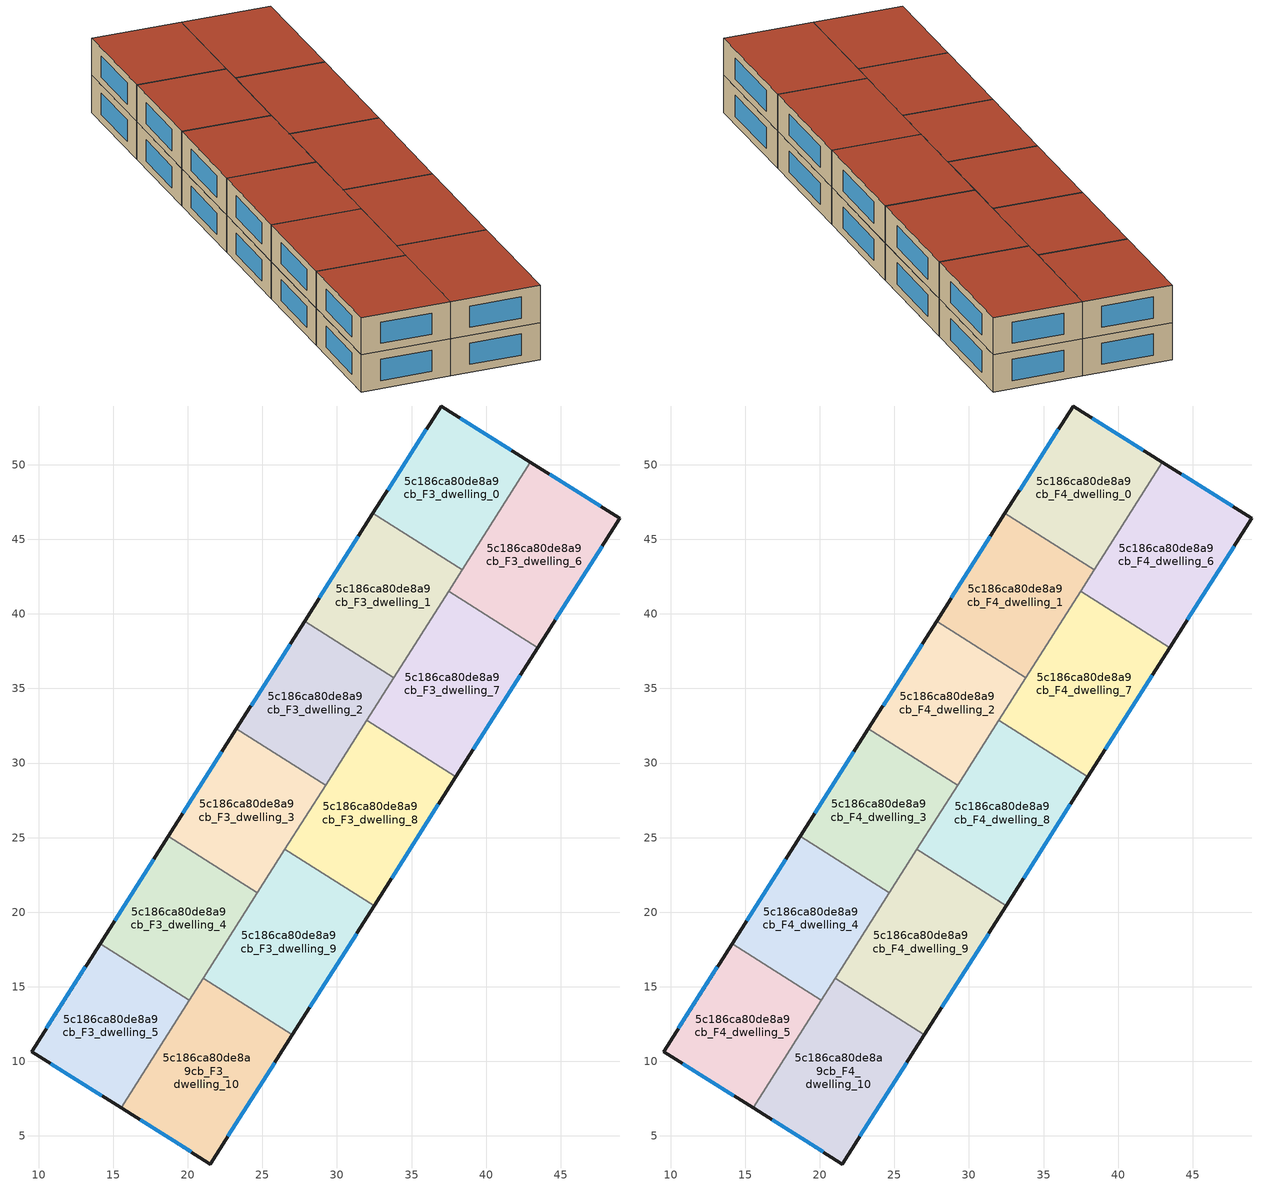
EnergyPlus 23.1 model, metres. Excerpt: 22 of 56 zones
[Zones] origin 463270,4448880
5c186ca80de8a9cb_F3_dwelling_0
 floor to 5c186ca80de8a9cb_F2_dwelling_0 (EU_floor_Construction): 42.97,50.17 38.39,42.95 32.41,46.74 36.98,53.94 z9
 wall outside (EU_wall_Construction): 42.97,50.17 36.98,53.94 32.41,46.74 z9:12
 wall to 5c186ca80de8a9cb_F3_dwelling_1 (EU_wall_Construction): 32.41,46.74 38.39,42.95 z9:12
 wall to 5c186ca80de8a9cb_F3_dwelling_6 (EU_wall_Construction): 38.39,42.95 42.97,50.17 z9:12
 window (EU_Window_Construction): 36,52.4 33.39,48.28 / 41.68,50.98 38.26,53.13 z9.64:11.36
5c186ca80de8a9cb_F3_dwelling_1
 floor to 5c186ca80de8a9cb_F2_dwelling_1 (EU_floor_Construction): 38.39,42.95 33.82,35.73 27.84,39.52 32.41,46.74 z9
 wall outside (EU_wall_Construction): 32.41,46.74 27.84,39.52 z9:12
 wall to 5c186ca80de8a9cb_F3_dwelling_2 (EU_wall_Construction): 27.84,39.52 33.82,35.73 z9:12
 wall to 5c186ca80de8a9cb_F3_dwelling_7 (EU_wall_Construction): 33.82,35.73 37.49,41.53 z9:12
 wall to 5c186ca80de8a9cb_F3_dwelling_6 (EU_wall_Construction): 37.49,41.53 38.39,42.94 z9:12
 window (EU_Window_Construction): 31.43,45.19 28.82,41.07 z9.64:11.36
5c186ca80de8a9cb_F3_dwelling_10
 floor to 5c186ca80de8a9cb_F2_dwelling_10 (EU_floor_Construction): 27,11.77 21.51,3.12 15.53,6.89 21.02,15.56 z9
 wall outside (EU_wall_Construction): 15.53,6.89 21.51,3.12 27,11.77 z9:12
 wall to 5c186ca80de8a9cb_F3_dwelling_9 (EU_wall_Construction): 27,11.77 21.02,15.56 z9:12
 wall to 5c186ca80de8a9cb_F3_dwelling_5 (EU_wall_Construction): 20.09,14.09 15.53,6.89 z9:12
 wall to 5c186ca80de8a9cb_F3_dwelling_4 (EU_wall_Construction): 21.02,15.56 20.09,14.09 z9:12
 window (EU_Window_Construction): 22.69,4.97 25.82,9.92 / 16.81,6.08 20.23,3.93 z9.64:11.36
5c186ca80de8a9cb_F3_dwelling_2
 floor to 5c186ca80de8a9cb_F2_dwelling_2 (EU_floor_Construction): 33.82,35.73 29.24,28.52 23.26,32.31 27.84,39.52 z9
 wall outside (EU_wall_Construction): 27.84,39.52 23.26,32.31 z9:12
 wall to 5c186ca80de8a9cb_F3_dwelling_3 (EU_wall_Construction): 23.26,32.31 29.24,28.52 z9:12
 wall to 5c186ca80de8a9cb_F3_dwelling_8 (EU_wall_Construction): 29.24,28.52 32,32.87 z9:12
 wall to 5c186ca80de8a9cb_F3_dwelling_7 (EU_wall_Construction): 32,32.87 33.81,35.73 z9:12
 window (EU_Window_Construction): 26.86,37.98 24.24,33.85 z9.64:11.36
5c186ca80de8a9cb_F3_dwelling_3
 floor to 5c186ca80de8a9cb_F2_dwelling_3 (EU_floor_Construction): 29.24,28.52 24.67,21.31 18.69,25.1 23.26,32.31 z9
 wall outside (EU_wall_Construction): 23.26,32.31 18.69,25.1 z9:12
 wall to 5c186ca80de8a9cb_F3_dwelling_4 (EU_wall_Construction): 18.69,25.1 24.67,21.31 z9:12
 wall to 5c186ca80de8a9cb_F3_dwelling_9 (EU_wall_Construction): 24.67,21.31 26.51,24.22 z9:12
 wall to 5c186ca80de8a9cb_F3_dwelling_8 (EU_wall_Construction): 26.51,24.22 29.24,28.52 z9:12
 window (EU_Window_Construction): 22.28,30.76 19.67,26.64 z9.64:11.36
5c186ca80de8a9cb_F3_dwelling_4
 floor to 5c186ca80de8a9cb_F2_dwelling_4 (EU_floor_Construction): 24.67,21.31 20.09,14.09 14.12,17.88 18.69,25.1 z9
 wall outside (EU_wall_Construction): 18.69,25.1 14.12,17.88 z9:12
 wall to 5c186ca80de8a9cb_F3_dwelling_5 (EU_wall_Construction): 14.12,17.88 20.09,14.09 z9:12
 wall to 5c186ca80de8a9cb_F3_dwelling_9 (EU_wall_Construction): 21.02,15.56 24.67,21.31 z9:12
 window (EU_Window_Construction): 17.71,23.55 15.1,19.43 z9.64:11.36
5c186ca80de8a9cb_F3_dwelling_5
 floor to 5c186ca80de8a9cb_F2_dwelling_5 (EU_floor_Construction): 20.09,14.09 15.53,6.89 9.54,10.66 14.12,17.88 z9
 wall outside (EU_wall_Construction): 14.12,17.88 9.54,10.66 15.53,6.89 z9:12
 window (EU_Window_Construction): 10.82,9.85 14.24,7.7 / 13.14,16.34 10.52,12.21 z9.64:11.36
5c186ca80de8a9cb_F3_dwelling_6
 floor to 5c186ca80de8a9cb_F2_dwelling_6 (EU_floor_Construction): 48.96,46.4 43.47,37.74 37.49,41.53 42.97,50.17 z9
 wall outside (EU_wall_Construction): 43.47,37.74 48.96,46.4 42.97,50.17 z9:12
 wall to 5c186ca80de8a9cb_F3_dwelling_7 (EU_wall_Construction): 37.49,41.53 43.47,37.74 z9:12
 window (EU_Window_Construction): 47.68,47.21 44.25,49.36 / 44.64,39.59 47.78,44.54 z9.64:11.36
5c186ca80de8a9cb_F3_dwelling_7
 floor to 5c186ca80de8a9cb_F2_dwelling_7 (EU_floor_Construction): 43.47,37.74 37.98,29.08 32,32.87 37.49,41.53 z9
 wall outside (EU_wall_Construction): 37.98,29.08 43.47,37.74 z9:12
 wall to 5c186ca80de8a9cb_F3_dwelling_8 (EU_wall_Construction): 32,32.87 37.98,29.08 z9:12
 window (EU_Window_Construction): 39.15,30.94 42.29,35.88 z9.64:11.36
5c186ca80de8a9cb_F3_dwelling_8
 floor to 5c186ca80de8a9cb_F2_dwelling_8 (EU_floor_Construction): 37.98,29.08 32.49,20.43 26.51,24.22 32,32.87 z9
 wall outside (EU_wall_Construction): 32.49,20.43 37.98,29.08 z9:12
 wall to 5c186ca80de8a9cb_F3_dwelling_9 (EU_wall_Construction): 26.51,24.22 32.49,20.43 z9:12
 window (EU_Window_Construction): 33.66,22.28 36.8,27.23 z9.64:11.36
5c186ca80de8a9cb_F3_dwelling_9
 floor to 5c186ca80de8a9cb_F2_dwelling_9 (EU_floor_Construction): 32.49,20.43 27,11.77 21.02,15.56 26.51,24.22 z9
 wall outside (EU_wall_Construction): 27,11.77 32.49,20.43 z9:12
 window (EU_Window_Construction): 28.17,13.62 31.31,18.57 z9.64:11.36
5c186ca80de8a9cb_F4_dwelling_0
 floor to 5c186ca80de8a9cb_F3_dwelling_0 (EU_floor_Construction): 42.97,50.17 38.39,42.95 32.41,46.74 36.98,53.94 z12
 wall outside (EU_wall_Construction): 42.97,50.17 36.98,53.94 32.41,46.74 z12:15
 wall to 5c186ca80de8a9cb_F4_dwelling_1 (EU_wall_Construction): 32.41,46.74 38.39,42.95 z12:15
 wall to 5c186ca80de8a9cb_F4_dwelling_6 (EU_wall_Construction): 38.39,42.95 42.97,50.17 z12:15
 window (EU_Window_Construction): 36,52.4 33.39,48.28 / 41.68,50.98 38.26,53.13 z12.64:14.36
 roof outside (EU_roof_Construction): 38.39,42.95 42.97,50.17 36.98,53.94 32.41,46.74 z15
5c186ca80de8a9cb_F4_dwelling_1
 floor to 5c186ca80de8a9cb_F3_dwelling_1 (EU_floor_Construction): 38.39,42.95 33.82,35.73 27.84,39.52 32.41,46.74 z12
 wall outside (EU_wall_Construction): 32.41,46.74 27.84,39.52 z12:15
 wall to 5c186ca80de8a9cb_F4_dwelling_2 (EU_wall_Construction): 27.84,39.52 33.82,35.73 z12:15
 wall to 5c186ca80de8a9cb_F4_dwelling_7 (EU_wall_Construction): 33.82,35.73 37.49,41.53 z12:15
 wall to 5c186ca80de8a9cb_F4_dwelling_6 (EU_wall_Construction): 37.49,41.53 38.39,42.94 z12:15
 window (EU_Window_Construction): 31.43,45.19 28.82,41.07 z12.64:14.36
 roof outside (EU_roof_Construction): 33.82,35.73 38.39,42.95 32.41,46.74 27.84,39.52 z15
5c186ca80de8a9cb_F4_dwelling_10
 floor to 5c186ca80de8a9cb_F3_dwelling_10 (EU_floor_Construction): 27,11.77 21.51,3.12 15.53,6.89 21.02,15.56 z12
 wall outside (EU_wall_Construction): 15.53,6.89 21.51,3.12 27,11.77 z12:15
 wall to 5c186ca80de8a9cb_F4_dwelling_9 (EU_wall_Construction): 27,11.77 21.02,15.56 z12:15
 wall to 5c186ca80de8a9cb_F4_dwelling_5 (EU_wall_Construction): 20.09,14.09 15.53,6.89 z12:15
 wall to 5c186ca80de8a9cb_F4_dwelling_4 (EU_wall_Construction): 21.02,15.56 20.09,14.09 z12:15
 window (EU_Window_Construction): 22.69,4.97 25.82,9.92 / 16.81,6.08 20.23,3.93 z12.64:14.36
 roof outside (EU_roof_Construction): 21.51,3.12 27,11.77 21.02,15.56 15.53,6.89 z15
5c186ca80de8a9cb_F4_dwelling_2
 floor to 5c186ca80de8a9cb_F3_dwelling_2 (EU_floor_Construction): 33.82,35.73 29.24,28.52 23.26,32.31 27.84,39.52 z12
 wall outside (EU_wall_Construction): 27.84,39.52 23.26,32.31 z12:15
 wall to 5c186ca80de8a9cb_F4_dwelling_3 (EU_wall_Construction): 23.26,32.31 29.24,28.52 z12:15
 wall to 5c186ca80de8a9cb_F4_dwelling_8 (EU_wall_Construction): 29.24,28.52 32,32.87 z12:15
 wall to 5c186ca80de8a9cb_F4_dwelling_7 (EU_wall_Construction): 32,32.87 33.81,35.73 z12:15
 window (EU_Window_Construction): 26.86,37.98 24.24,33.85 z12.64:14.36
 roof outside (EU_roof_Construction): 29.24,28.52 33.82,35.73 27.84,39.52 23.26,32.31 z15
5c186ca80de8a9cb_F4_dwelling_3
 floor to 5c186ca80de8a9cb_F3_dwelling_3 (EU_floor_Construction): 29.24,28.52 24.67,21.31 18.69,25.1 23.26,32.31 z12
 wall outside (EU_wall_Construction): 23.26,32.31 18.69,25.1 z12:15
 wall to 5c186ca80de8a9cb_F4_dwelling_4 (EU_wall_Construction): 18.69,25.1 24.67,21.31 z12:15
 wall to 5c186ca80de8a9cb_F4_dwelling_9 (EU_wall_Construction): 24.67,21.31 26.51,24.22 z12:15
 wall to 5c186ca80de8a9cb_F4_dwelling_8 (EU_wall_Construction): 26.51,24.22 29.24,28.52 z12:15
 window (EU_Window_Construction): 22.28,30.76 19.67,26.64 z12.64:14.36
 roof outside (EU_roof_Construction): 24.67,21.31 29.24,28.52 23.26,32.31 18.69,25.1 z15
5c186ca80de8a9cb_F4_dwelling_4
 floor to 5c186ca80de8a9cb_F3_dwelling_4 (EU_floor_Construction): 24.67,21.31 20.09,14.09 14.12,17.88 18.69,25.1 z12
 wall outside (EU_wall_Construction): 18.69,25.1 14.12,17.88 z12:15
 wall to 5c186ca80de8a9cb_F4_dwelling_5 (EU_wall_Construction): 14.12,17.88 20.09,14.09 z12:15
 wall to 5c186ca80de8a9cb_F4_dwelling_9 (EU_wall_Construction): 21.02,15.56 24.67,21.31 z12:15
 window (EU_Window_Construction): 17.71,23.55 15.1,19.43 z12.64:14.36
 roof outside (EU_roof_Construction): 20.09,14.09 24.67,21.31 18.69,25.1 14.12,17.88 z15
5c186ca80de8a9cb_F4_dwelling_5
 floor to 5c186ca80de8a9cb_F3_dwelling_5 (EU_floor_Construction): 20.09,14.09 15.53,6.89 9.54,10.66 14.12,17.88 z12
 wall outside (EU_wall_Construction): 14.12,17.88 9.54,10.66 15.53,6.89 z12:15
 window (EU_Window_Construction): 10.82,9.85 14.24,7.7 / 13.14,16.34 10.52,12.21 z12.64:14.36
 roof outside (EU_roof_Construction): 15.53,6.89 20.09,14.09 14.12,17.88 9.54,10.66 z15
5c186ca80de8a9cb_F4_dwelling_6
 floor to 5c186ca80de8a9cb_F3_dwelling_6 (EU_floor_Construction): 48.96,46.4 43.47,37.74 37.49,41.53 42.97,50.17 z12
 wall outside (EU_wall_Construction): 43.47,37.74 48.96,46.4 42.97,50.17 z12:15
 wall to 5c186ca80de8a9cb_F4_dwelling_7 (EU_wall_Construction): 37.49,41.53 43.47,37.74 z12:15
 window (EU_Window_Construction): 47.68,47.21 44.25,49.36 / 44.64,39.59 47.78,44.54 z12.64:14.36
 roof outside (EU_roof_Construction): 43.47,37.74 48.96,46.4 42.97,50.17 37.49,41.53 z15
5c186ca80de8a9cb_F4_dwelling_7
 floor to 5c186ca80de8a9cb_F3_dwelling_7 (EU_floor_Construction): 43.47,37.74 37.98,29.08 32,32.87 37.49,41.53 z12
 wall outside (EU_wall_Construction): 37.98,29.08 43.47,37.74 z12:15
 wall to 5c186ca80de8a9cb_F4_dwelling_8 (EU_wall_Construction): 32,32.87 37.98,29.08 z12:15
 window (EU_Window_Construction): 39.15,30.94 42.29,35.88 z12.64:14.36
 roof outside (EU_roof_Construction): 37.98,29.08 43.47,37.74 37.49,41.53 32,32.87 z15
5c186ca80de8a9cb_F4_dwelling_8
 floor to 5c186ca80de8a9cb_F3_dwelling_8 (EU_floor_Construction): 37.98,29.08 32.49,20.43 26.51,24.22 32,32.87 z12
 wall outside (EU_wall_Construction): 32.49,20.43 37.98,29.08 z12:15
 wall to 5c186ca80de8a9cb_F4_dwelling_9 (EU_wall_Construction): 26.51,24.22 32.49,20.43 z12:15
 window (EU_Window_Construction): 33.66,22.28 36.8,27.23 z12.64:14.36
 roof outside (EU_roof_Construction): 32.49,20.43 37.98,29.08 32,32.87 26.51,24.22 z15
5c186ca80de8a9cb_F4_dwelling_9
 floor to 5c186ca80de8a9cb_F3_dwelling_9 (EU_floor_Construction): 32.49,20.43 27,11.77 21.02,15.56 26.51,24.22 z12
 wall outside (EU_wall_Construction): 27,11.77 32.49,20.43 z12:15
 window (EU_Window_Construction): 28.17,13.62 31.31,18.57 z12.64:14.36
 roof outside (EU_roof_Construction): 27,11.77 32.49,20.43 26.51,24.22 21.02,15.56 z15
[Building]
EU S2 Campaign: North Axis=0; Terrain=City; Solar Distribution=FullExterior
[Site:Location]
Yerevan-Zvartnots.Intl.AP: Latitude=40.15; Longitude=44.383; Time Zone=4; Elevation=854
[SizingPeriod:WeatherFileDays]
AnnualSizingPeriod: Begin Month=1; Begin Day of Month=1; End Month=12; End Day of Month=31; Day of Week for Start Day=Monday; Use Weather File Daylight Saving Period=No; Use Weather File Rain and Snow Indicators=No
[MATERIAL]
EU_InternalMass_Material: Roughness=MediumRough; Thickness=0.1; Conductivity=1; Density=1800; Specific Heat=900; Thermal Absorptance=0.9; Solar Absorptance=0.7; Visible Absorptance=0.7
[MATERIAL:NOMASS] Roughness=MediumRough; Thermal Absorptance=0.9; Solar Absorptance=0.7; Visible Absorptance=0.7
Name | Thermal Resistance
EU_wall_NoMass | 1.05043
EU_roof_NoMass | 1.45357
EU_floor_NoMass | 0.478065
[WINDOWMATERIAL:SIMPLEGLAZINGSYSTEM]
EU_Window_SimpleGlazing: UFactor=2.5566; Solar Heat Gain Coefficient=0.75; Visible Transmittance=0.75
[CONSTRUCTION]
EU_wall_Construction: EU_wall_NoMass
EU_roof_Construction: EU_roof_NoMass
EU_floor_Construction: EU_floor_NoMass
EU_Window_Construction: EU_Window_SimpleGlazing
EU_InternalMass_Construction: EU_InternalMass_Material
[ZONE] Type=1; Multiplier=1; Ceiling Height=autocalculate; Floor Area=autocalculate; Part of Total Floor Area=Yes
Name | Volume
5c186ca80de8a9cb_F3_dwelling_0; 5c186ca80de8a9cb_F4_dwelling_0 | 181.343
5c186ca80de8a9cb_F3_dwelling_1; 5c186ca80de8a9cb_F4_dwelling_1; 5c186ca80de8a9cb_F3_dwelling_4; 5c186ca80de8a9cb_F4_dwelling_4 | 181.348
5c186ca80de8a9cb_F3_dwelling_10; 5c186ca80de8a9cb_F4_dwelling_10 | 217.607
5c186ca80de8a9cb_F3_dwelling_2; 5c186ca80de8a9cb_F4_dwelling_2; 5c186ca80de8a9cb_F3_dwelling_3; 5c186ca80de8a9cb_F4_dwelling_3 | 181.365
5c186ca80de8a9cb_F3_dwelling_5; 5c186ca80de8a9cb_F4_dwelling_5 | 181.351
5c186ca80de8a9cb_F3_dwelling_6; 5c186ca80de8a9cb_F4_dwelling_6 | 217.593
5c186ca80de8a9cb_F3_dwelling_7; 5c186ca80de8a9cb_F4_dwelling_7 | 217.592
5c186ca80de8a9cb_F3_dwelling_8; 5c186ca80de8a9cb_F4_dwelling_8 | 217.614
5c186ca80de8a9cb_F3_dwelling_9; 5c186ca80de8a9cb_F4_dwelling_9 | 217.581
[INTERNALMASS] Construction=EU_InternalMass_Construction
Name | Zone or ZoneList | Surface Area
5c186ca80de8a9cb_F3_dwelling_0_EU_InternalMass | 5c186ca80de8a9cb_F3_dwelling_0 | 60.4475
5c186ca80de8a9cb_F3_dwelling_1_EU_InternalMass | 5c186ca80de8a9cb_F3_dwelling_1 | 60.4493
5c186ca80de8a9cb_F3_dwelling_2_EU_InternalMass | 5c186ca80de8a9cb_F3_dwelling_2 | 60.4548
5c186ca80de8a9cb_F3_dwelling_3_EU_InternalMass | 5c186ca80de8a9cb_F3_dwelling_3 | 60.4548
5c186ca80de8a9cb_F3_dwelling_4_EU_InternalMass | 5c186ca80de8a9cb_F3_dwelling_4 | 60.4493
5c186ca80de8a9cb_F3_dwelling_5_EU_InternalMass | 5c186ca80de8a9cb_F3_dwelling_5 | 60.4504
5c186ca80de8a9cb_F3_dwelling_6_EU_InternalMass | 5c186ca80de8a9cb_F3_dwelling_6 | 72.531
5c186ca80de8a9cb_F3_dwelling_7_EU_InternalMass | 5c186ca80de8a9cb_F3_dwelling_7 | 72.5305
5c186ca80de8a9cb_F3_dwelling_8_EU_InternalMass | 5c186ca80de8a9cb_F3_dwelling_8 | 72.538
5c186ca80de8a9cb_F3_dwelling_9_EU_InternalMass | 5c186ca80de8a9cb_F3_dwelling_9 | 72.5272
5c186ca80de8a9cb_F3_dwelling_10_EU_InternalMass | 5c186ca80de8a9cb_F3_dwelling_10 | 72.5353
5c186ca80de8a9cb_F4_dwelling_0_EU_InternalMass | 5c186ca80de8a9cb_F4_dwelling_0 | 60.4475
5c186ca80de8a9cb_F4_dwelling_1_EU_InternalMass | 5c186ca80de8a9cb_F4_dwelling_1 | 60.4493
5c186ca80de8a9cb_F4_dwelling_2_EU_InternalMass | 5c186ca80de8a9cb_F4_dwelling_2 | 60.4548
5c186ca80de8a9cb_F4_dwelling_3_EU_InternalMass | 5c186ca80de8a9cb_F4_dwelling_3 | 60.4548
5c186ca80de8a9cb_F4_dwelling_4_EU_InternalMass | 5c186ca80de8a9cb_F4_dwelling_4 | 60.4493
5c186ca80de8a9cb_F4_dwelling_5_EU_InternalMass | 5c186ca80de8a9cb_F4_dwelling_5 | 60.4504
5c186ca80de8a9cb_F4_dwelling_6_EU_InternalMass | 5c186ca80de8a9cb_F4_dwelling_6 | 72.531
5c186ca80de8a9cb_F4_dwelling_7_EU_InternalMass | 5c186ca80de8a9cb_F4_dwelling_7 | 72.5305
5c186ca80de8a9cb_F4_dwelling_8_EU_InternalMass | 5c186ca80de8a9cb_F4_dwelling_8 | 72.538
5c186ca80de8a9cb_F4_dwelling_9_EU_InternalMass | 5c186ca80de8a9cb_F4_dwelling_9 | 72.5272
5c186ca80de8a9cb_F4_dwelling_10_EU_InternalMass | 5c186ca80de8a9cb_F4_dwelling_10 | 72.5353
[OTHEREQUIPMENT] Fuel Type=Electricity; Design Level Calculation Method=Watts/Area; Power per Zone Floor Area=1; Fraction Latent=0; Fraction Radiant=0; Fraction Lost=0; Carbon Dioxide Generation Rate=0; EndUse Subcategory=EU_Step8_InternalGains
Name | Zone or ZoneList or Space or SpaceList | Schedule
EU_Step8_InternalGain_5c186ca80de8a9cb_F3_dwelling_0_f000 | 5c186ca80de8a9cb_F3_dwelling_0 | EU_Step8_GainSchedule_5c186ca80de8a9cb_F3_dwelling_0_f000
EU_Step8_InternalGain_5c186ca80de8a9cb_F3_dwelling_1_f000 | 5c186ca80de8a9cb_F3_dwelling_1 | EU_Step8_GainSchedule_5c186ca80de8a9cb_F3_dwelling_1_f000
EU_Step8_InternalGain_5c186ca80de8a9cb_F3_dwelling_2_f000 | 5c186ca80de8a9cb_F3_dwelling_2 | EU_Step8_GainSchedule_5c186ca80de8a9cb_F3_dwelling_2_f000
EU_Step8_InternalGain_5c186ca80de8a9cb_F3_dwelling_3_f000 | 5c186ca80de8a9cb_F3_dwelling_3 | EU_Step8_GainSchedule_5c186ca80de8a9cb_F3_dwelling_3_f000
EU_Step8_InternalGain_5c186ca80de8a9cb_F3_dwelling_4_f000 | 5c186ca80de8a9cb_F3_dwelling_4 | EU_Step8_GainSchedule_5c186ca80de8a9cb_F3_dwelling_4_f000
EU_Step8_InternalGain_5c186ca80de8a9cb_F3_dwelling_5_f000 | 5c186ca80de8a9cb_F3_dwelling_5 | EU_Step8_GainSchedule_5c186ca80de8a9cb_F3_dwelling_5_f000
EU_Step8_InternalGain_5c186ca80de8a9cb_F3_dwelling_6_f000 | 5c186ca80de8a9cb_F3_dwelling_6 | EU_Step8_GainSchedule_5c186ca80de8a9cb_F3_dwelling_6_f000
EU_Step8_InternalGain_5c186ca80de8a9cb_F3_dwelling_7_f000 | 5c186ca80de8a9cb_F3_dwelling_7 | EU_Step8_GainSchedule_5c186ca80de8a9cb_F3_dwelling_7_f000
EU_Step8_InternalGain_5c186ca80de8a9cb_F3_dwelling_8_f000 | 5c186ca80de8a9cb_F3_dwelling_8 | EU_Step8_GainSchedule_5c186ca80de8a9cb_F3_dwelling_8_f000
EU_Step8_InternalGain_5c186ca80de8a9cb_F3_dwelling_9_f000 | 5c186ca80de8a9cb_F3_dwelling_9 | EU_Step8_GainSchedule_5c186ca80de8a9cb_F3_dwelling_9_f000
EU_Step8_InternalGain_5c186ca80de8a9cb_F3_dwelling_10_f000 | 5c186ca80de8a9cb_F3_dwelling_10 | EU_Step8_GainSchedule_5c186ca80de8a9cb_F3_dwelling_10_f000
EU_Step8_InternalGain_5c186ca80de8a9cb_F4_dwelling_0_f000 | 5c186ca80de8a9cb_F4_dwelling_0 | EU_Step8_GainSchedule_5c186ca80de8a9cb_F4_dwelling_0_f000
EU_Step8_InternalGain_5c186ca80de8a9cb_F4_dwelling_1_f000 | 5c186ca80de8a9cb_F4_dwelling_1 | EU_Step8_GainSchedule_5c186ca80de8a9cb_F4_dwelling_1_f000
EU_Step8_InternalGain_5c186ca80de8a9cb_F4_dwelling_2_f000 | 5c186ca80de8a9cb_F4_dwelling_2 | EU_Step8_GainSchedule_5c186ca80de8a9cb_F4_dwelling_2_f000
EU_Step8_InternalGain_5c186ca80de8a9cb_F4_dwelling_3_f000 | 5c186ca80de8a9cb_F4_dwelling_3 | EU_Step8_GainSchedule_5c186ca80de8a9cb_F4_dwelling_3_f000
EU_Step8_InternalGain_5c186ca80de8a9cb_F4_dwelling_4_f000 | 5c186ca80de8a9cb_F4_dwelling_4 | EU_Step8_GainSchedule_5c186ca80de8a9cb_F4_dwelling_4_f000
EU_Step8_InternalGain_5c186ca80de8a9cb_F4_dwelling_5_f000 | 5c186ca80de8a9cb_F4_dwelling_5 | EU_Step8_GainSchedule_5c186ca80de8a9cb_F4_dwelling_5_f000
EU_Step8_InternalGain_5c186ca80de8a9cb_F4_dwelling_6_f000 | 5c186ca80de8a9cb_F4_dwelling_6 | EU_Step8_GainSchedule_5c186ca80de8a9cb_F4_dwelling_6_f000
EU_Step8_InternalGain_5c186ca80de8a9cb_F4_dwelling_7_f000 | 5c186ca80de8a9cb_F4_dwelling_7 | EU_Step8_GainSchedule_5c186ca80de8a9cb_F4_dwelling_7_f000
EU_Step8_InternalGain_5c186ca80de8a9cb_F4_dwelling_8_f000 | 5c186ca80de8a9cb_F4_dwelling_8 | EU_Step8_GainSchedule_5c186ca80de8a9cb_F4_dwelling_8_f000
EU_Step8_InternalGain_5c186ca80de8a9cb_F4_dwelling_9_f000 | 5c186ca80de8a9cb_F4_dwelling_9 | EU_Step8_GainSchedule_5c186ca80de8a9cb_F4_dwelling_9_f000
EU_Step8_InternalGain_5c186ca80de8a9cb_F4_dwelling_10_f000 | 5c186ca80de8a9cb_F4_dwelling_10 | EU_Step8_GainSchedule_5c186ca80de8a9cb_F4_dwelling_10_f000
[ZONEVENTILATION:DESIGNFLOWRATE] Schedule=EU_AlwaysOn; Design Flow Rate Calculation Method=AirChanges/Hour; Air Changes per Hour=0.557805; Ventilation Type=Natural; Fan Pressure Rise=0; Fan Total Efficiency=1; Constant Term Coefficient=1; Temperature Term Coefficient=0; Velocity Term Coefficient=0; Velocity Squared Term Coefficient=0; Minimum Indoor Temperature=-100; Maximum Indoor Temperature=100; Delta Temperature=-100; Minimum Outdoor Temperature=-100; Maximum Outdoor Temperature=100; Maximum Wind Speed=40
Name | Zone or ZoneList or Space or SpaceList
EU_ConstantAir_5c186ca80de8a9cb_F3_dwelling_0 | 5c186ca80de8a9cb_F3_dwelling_0
EU_ConstantAir_5c186ca80de8a9cb_F3_dwelling_1 | 5c186ca80de8a9cb_F3_dwelling_1
EU_ConstantAir_5c186ca80de8a9cb_F3_dwelling_2 | 5c186ca80de8a9cb_F3_dwelling_2
EU_ConstantAir_5c186ca80de8a9cb_F3_dwelling_3 | 5c186ca80de8a9cb_F3_dwelling_3
EU_ConstantAir_5c186ca80de8a9cb_F3_dwelling_4 | 5c186ca80de8a9cb_F3_dwelling_4
EU_ConstantAir_5c186ca80de8a9cb_F3_dwelling_5 | 5c186ca80de8a9cb_F3_dwelling_5
EU_ConstantAir_5c186ca80de8a9cb_F3_dwelling_6 | 5c186ca80de8a9cb_F3_dwelling_6
EU_ConstantAir_5c186ca80de8a9cb_F3_dwelling_7 | 5c186ca80de8a9cb_F3_dwelling_7
EU_ConstantAir_5c186ca80de8a9cb_F3_dwelling_8 | 5c186ca80de8a9cb_F3_dwelling_8
EU_ConstantAir_5c186ca80de8a9cb_F3_dwelling_9 | 5c186ca80de8a9cb_F3_dwelling_9
EU_ConstantAir_5c186ca80de8a9cb_F3_dwelling_10 | 5c186ca80de8a9cb_F3_dwelling_10
EU_ConstantAir_5c186ca80de8a9cb_F4_dwelling_0 | 5c186ca80de8a9cb_F4_dwelling_0
EU_ConstantAir_5c186ca80de8a9cb_F4_dwelling_1 | 5c186ca80de8a9cb_F4_dwelling_1
EU_ConstantAir_5c186ca80de8a9cb_F4_dwelling_2 | 5c186ca80de8a9cb_F4_dwelling_2
EU_ConstantAir_5c186ca80de8a9cb_F4_dwelling_3 | 5c186ca80de8a9cb_F4_dwelling_3
EU_ConstantAir_5c186ca80de8a9cb_F4_dwelling_4 | 5c186ca80de8a9cb_F4_dwelling_4
EU_ConstantAir_5c186ca80de8a9cb_F4_dwelling_5 | 5c186ca80de8a9cb_F4_dwelling_5
EU_ConstantAir_5c186ca80de8a9cb_F4_dwelling_6 | 5c186ca80de8a9cb_F4_dwelling_6
EU_ConstantAir_5c186ca80de8a9cb_F4_dwelling_7 | 5c186ca80de8a9cb_F4_dwelling_7
EU_ConstantAir_5c186ca80de8a9cb_F4_dwelling_8 | 5c186ca80de8a9cb_F4_dwelling_8
EU_ConstantAir_5c186ca80de8a9cb_F4_dwelling_9 | 5c186ca80de8a9cb_F4_dwelling_9
EU_ConstantAir_5c186ca80de8a9cb_F4_dwelling_10 | 5c186ca80de8a9cb_F4_dwelling_10
[HVACTEMPLATE:THERMOSTAT] Constant Heating Setpoint=20; Constant Cooling Setpoint=50
EU_HeatOnly_5c186ca80de8a9cb_F0_dwelling_0; EU_HeatOnly_5c186ca80de8a9cb_F0_dwelling_1; EU_HeatOnly_5c186ca80de8a9cb_F0_dwelling_2; EU_HeatOnly_5c186ca80de8a9cb_F0_dwelling_3; EU_HeatOnly_5c186ca80de8a9cb_F0_dwelling_4; EU_HeatOnly_5c186ca80de8a9cb_F0_dwelling_5; EU_HeatOnly_5c186ca80de8a9cb_F0_dwelling_6; EU_HeatOnly_5c186ca80de8a9cb_F0_dwelling_7; EU_HeatOnly_5c186ca80de8a9cb_F0_dwelling_8; EU_HeatOnly_5c186ca80de8a9cb_F0_dwelling_9; EU_HeatOnly_5c186ca80de8a9cb_F0_dwelling_10; EU_HeatOnly_5c186ca80de8a9cb_F0_dwelling_11; EU_HeatOnly_5c186ca80de8a9cb_F1_dwelling_0; EU_HeatOnly_5c186ca80de8a9cb_F1_dwelling_1; EU_HeatOnly_5c186ca80de8a9cb_F1_dwelling_2; EU_HeatOnly_5c186ca80de8a9cb_F1_dwelling_3; EU_HeatOnly_5c186ca80de8a9cb_F1_dwelling_4; EU_HeatOnly_5c186ca80de8a9cb_F1_dwelling_5; EU_HeatOnly_5c186ca80de8a9cb_F1_dwelling_6; EU_HeatOnly_5c186ca80de8a9cb_F1_dwelling_7; EU_HeatOnly_5c186ca80de8a9cb_F1_dwelling_8; EU_HeatOnly_5c186ca80de8a9cb_F1_dwelling_9; EU_HeatOnly_5c186ca80de8a9cb_F1_dwelling_10; EU_HeatOnly_5c186ca80de8a9cb_F2_dwelling_0; EU_HeatOnly_5c186ca80de8a9cb_F2_dwelling_1; EU_HeatOnly_5c186ca80de8a9cb_F2_dwelling_2; EU_HeatOnly_5c186ca80de8a9cb_F2_dwelling_3; EU_HeatOnly_5c186ca80de8a9cb_F2_dwelling_4; EU_HeatOnly_5c186ca80de8a9cb_F2_dwelling_5; EU_HeatOnly_5c186ca80de8a9cb_F2_dwelling_6; EU_HeatOnly_5c186ca80de8a9cb_F2_dwelling_7; EU_HeatOnly_5c186ca80de8a9cb_F2_dwelling_8; EU_HeatOnly_5c186ca80de8a9cb_F2_dwelling_9; EU_HeatOnly_5c186ca80de8a9cb_F2_dwelling_10; EU_HeatOnly_5c186ca80de8a9cb_F3_dwelling_0; EU_HeatOnly_5c186ca80de8a9cb_F3_dwelling_1; EU_HeatOnly_5c186ca80de8a9cb_F3_dwelling_2; EU_HeatOnly_5c186ca80de8a9cb_F3_dwelling_3; EU_HeatOnly_5c186ca80de8a9cb_F3_dwelling_4; EU_HeatOnly_5c186ca80de8a9cb_F3_dwelling_5; EU_HeatOnly_5c186ca80de8a9cb_F3_dwelling_6; EU_HeatOnly_5c186ca80de8a9cb_F3_dwelling_7; EU_HeatOnly_5c186ca80de8a9cb_F3_dwelling_8; EU_HeatOnly_5c186ca80de8a9cb_F3_dwelling_9; EU_HeatOnly_5c186ca80de8a9cb_F3_dwelling_10; EU_HeatOnly_5c186ca80de8a9cb_F4_dwelling_0; EU_HeatOnly_5c186ca80de8a9cb_F4_dwelling_1; EU_HeatOnly_5c186ca80de8a9cb_F4_dwelling_2; EU_HeatOnly_5c186ca80de8a9cb_F4_dwelling_3; EU_HeatOnly_5c186ca80de8a9cb_F4_dwelling_4; EU_HeatOnly_5c186ca80de8a9cb_F4_dwelling_5; EU_HeatOnly_5c186ca80de8a9cb_F4_dwelling_6; EU_HeatOnly_5c186ca80de8a9cb_F4_dwelling_7; EU_HeatOnly_5c186ca80de8a9cb_F4_dwelling_8; EU_HeatOnly_5c186ca80de8a9cb_F4_dwelling_9; EU_HeatOnly_5c186ca80de8a9cb_F4_dwelling_10
[HVACTEMPLATE:ZONE:IDEALLOADSAIRSYSTEM] System Availability Schedule=EU_AlwaysOn; Maximum Heating Supply Air Temperature=50; Minimum Cooling Supply Air Temperature=13; Maximum Heating Supply Air Humidity Ratio=0.0156; Minimum Cooling Supply Air Humidity Ratio=0.0077; Heating Limit=NoLimit; Cooling Limit=NoLimit; Heating Availability Schedule=EU_AlwaysOn; Cooling Availability Schedule=EU_CoolingOff; Dehumidification Control Type=ConstantSensibleHeatRatio; Cooling Sensible Heat Ratio=0.7; Dehumidification Setpoint=60; Humidification Control Type=None; Humidification Setpoint=30; Outdoor Air Method=None; Outdoor Air Flow Rate per Person=0.00944; Outdoor Air Flow Rate per Zone Floor Area=0; Outdoor Air Flow Rate per Zone=0; Demand Controlled Ventilation Type=None; Outdoor Air Economizer Type=NoEconomizer; Heat Recovery Type=None; Sensible Heat Recovery Effectiveness=0.7; Latent Heat Recovery Effectiveness=0.65
Name | Template Thermostat
5c186ca80de8a9cb_F3_dwelling_0 | EU_HeatOnly_5c186ca80de8a9cb_F3_dwelling_0
5c186ca80de8a9cb_F3_dwelling_1 | EU_HeatOnly_5c186ca80de8a9cb_F3_dwelling_1
5c186ca80de8a9cb_F3_dwelling_2 | EU_HeatOnly_5c186ca80de8a9cb_F3_dwelling_2
5c186ca80de8a9cb_F3_dwelling_3 | EU_HeatOnly_5c186ca80de8a9cb_F3_dwelling_3
5c186ca80de8a9cb_F3_dwelling_4 | EU_HeatOnly_5c186ca80de8a9cb_F3_dwelling_4
5c186ca80de8a9cb_F3_dwelling_5 | EU_HeatOnly_5c186ca80de8a9cb_F3_dwelling_5
5c186ca80de8a9cb_F3_dwelling_6 | EU_HeatOnly_5c186ca80de8a9cb_F3_dwelling_6
5c186ca80de8a9cb_F3_dwelling_7 | EU_HeatOnly_5c186ca80de8a9cb_F3_dwelling_7
5c186ca80de8a9cb_F3_dwelling_8 | EU_HeatOnly_5c186ca80de8a9cb_F3_dwelling_8
5c186ca80de8a9cb_F3_dwelling_9 | EU_HeatOnly_5c186ca80de8a9cb_F3_dwelling_9
5c186ca80de8a9cb_F3_dwelling_10 | EU_HeatOnly_5c186ca80de8a9cb_F3_dwelling_10
5c186ca80de8a9cb_F4_dwelling_0 | EU_HeatOnly_5c186ca80de8a9cb_F4_dwelling_0
5c186ca80de8a9cb_F4_dwelling_1 | EU_HeatOnly_5c186ca80de8a9cb_F4_dwelling_1
5c186ca80de8a9cb_F4_dwelling_2 | EU_HeatOnly_5c186ca80de8a9cb_F4_dwelling_2
5c186ca80de8a9cb_F4_dwelling_3 | EU_HeatOnly_5c186ca80de8a9cb_F4_dwelling_3
5c186ca80de8a9cb_F4_dwelling_4 | EU_HeatOnly_5c186ca80de8a9cb_F4_dwelling_4
5c186ca80de8a9cb_F4_dwelling_5 | EU_HeatOnly_5c186ca80de8a9cb_F4_dwelling_5
5c186ca80de8a9cb_F4_dwelling_6 | EU_HeatOnly_5c186ca80de8a9cb_F4_dwelling_6
5c186ca80de8a9cb_F4_dwelling_7 | EU_HeatOnly_5c186ca80de8a9cb_F4_dwelling_7
5c186ca80de8a9cb_F4_dwelling_8 | EU_HeatOnly_5c186ca80de8a9cb_F4_dwelling_8
5c186ca80de8a9cb_F4_dwelling_9 | EU_HeatOnly_5c186ca80de8a9cb_F4_dwelling_9
5c186ca80de8a9cb_F4_dwelling_10 | EU_HeatOnly_5c186ca80de8a9cb_F4_dwelling_10
[SIZING:ZONE] Zone Cooling Design Supply Air Temperature Input Method=SupplyAirTemperature; Zone Cooling Design Supply Air Temperature=13; Zone Heating Design Supply Air Temperature Input Method=SupplyAirTemperature; Zone Heating Design Supply Air Temperature=50; Zone Cooling Design Supply Air Humidity Ratio=0.008; Zone Heating Design Supply Air Humidity Ratio=0.008; Cooling Design Air Flow Method=DesignDay; Cooling Design Air Flow Rate=0; Cooling Minimum Air Flow per Zone Floor Area=0.000762; Cooling Minimum Air Flow=0; Cooling Minimum Air Flow Fraction=0.2; Heating Design Air Flow Method=DesignDay; Heating Design Air Flow Rate=0; Heating Maximum Air Flow per Zone Floor Area=0.002032; Heating Maximum Air Flow=0.141576; Heating Maximum Air Flow Fraction=0.3; Account for Dedicated Outdoor Air System=No; Dedicated Outdoor Air System Control Strategy=NeutralSupplyAir; Dedicated Outdoor Air Low Setpoint Temperature for Design=autosize; Dedicated Outdoor Air High Setpoint Temperature for Design=autosize; Zone Load Sizing Method=Sensible Load Only No Latent Load; Zone Latent Cooling Design Supply Air Humidity Ratio Input Method=HumidityRatioDifference; Zone Cooling Design Supply Air Humidity Ratio Difference=0.005; Zone Latent Heating Design Supply Air Humidity Ratio Input Method=HumidityRatioDifference; Zone Humidification Design Supply Air Humidity Ratio Difference=0.005
5c186ca80de8a9cb_F3_dwelling_0; 5c186ca80de8a9cb_F3_dwelling_1; 5c186ca80de8a9cb_F3_dwelling_2; 5c186ca80de8a9cb_F3_dwelling_3; 5c186ca80de8a9cb_F3_dwelling_4; 5c186ca80de8a9cb_F3_dwelling_5; 5c186ca80de8a9cb_F3_dwelling_6; 5c186ca80de8a9cb_F3_dwelling_7; 5c186ca80de8a9cb_F3_dwelling_8; 5c186ca80de8a9cb_F3_dwelling_9; 5c186ca80de8a9cb_F3_dwelling_10; 5c186ca80de8a9cb_F4_dwelling_0; 5c186ca80de8a9cb_F4_dwelling_1; 5c186ca80de8a9cb_F4_dwelling_2; 5c186ca80de8a9cb_F4_dwelling_3; 5c186ca80de8a9cb_F4_dwelling_4; 5c186ca80de8a9cb_F4_dwelling_5; 5c186ca80de8a9cb_F4_dwelling_6; 5c186ca80de8a9cb_F4_dwelling_7; 5c186ca80de8a9cb_F4_dwelling_8; 5c186ca80de8a9cb_F4_dwelling_9; 5c186ca80de8a9cb_F4_dwelling_10
[SCHEDULE:CONSTANT]
Name | Hourly Value
EU_AlwaysOn | 1
EU_CoolingOff | 0
[SCHEDULE:FILE] Column Number=1; Rows to Skip at Top=0; Number of Hours of Data=8760; Column Separator=Comma; Interpolate to Timestep=No; Minutes per Item=60; Adjust Schedule for Daylight Savings=Yes
Name | File
EU_Step8_GainSchedule_5c186ca80de8a9cb_F3_dwelling_0_f000 | ../../schedules/5c186ca80de8a9cb/5c186ca80de8a9cb_F3_dwelling_0_f000_gain.csv
EU_Step8_GainSchedule_5c186ca80de8a9cb_F3_dwelling_1_f000 | ../../schedules/5c186ca80de8a9cb/5c186ca80de8a9cb_F3_dwelling_1_f000_gain.csv
EU_Step8_GainSchedule_5c186ca80de8a9cb_F3_dwelling_2_f000 | ../../schedules/5c186ca80de8a9cb/5c186ca80de8a9cb_F3_dwelling_2_f000_gain.csv
EU_Step8_GainSchedule_5c186ca80de8a9cb_F3_dwelling_3_f000 | ../../schedules/5c186ca80de8a9cb/5c186ca80de8a9cb_F3_dwelling_3_f000_gain.csv
EU_Step8_GainSchedule_5c186ca80de8a9cb_F3_dwelling_4_f000 | ../../schedules/5c186ca80de8a9cb/5c186ca80de8a9cb_F3_dwelling_4_f000_gain.csv
EU_Step8_GainSchedule_5c186ca80de8a9cb_F3_dwelling_5_f000 | ../../schedules/5c186ca80de8a9cb/5c186ca80de8a9cb_F3_dwelling_5_f000_gain.csv
EU_Step8_GainSchedule_5c186ca80de8a9cb_F3_dwelling_6_f000 | ../../schedules/5c186ca80de8a9cb/5c186ca80de8a9cb_F3_dwelling_6_f000_gain.csv
EU_Step8_GainSchedule_5c186ca80de8a9cb_F3_dwelling_7_f000 | ../../schedules/5c186ca80de8a9cb/5c186ca80de8a9cb_F3_dwelling_7_f000_gain.csv
EU_Step8_GainSchedule_5c186ca80de8a9cb_F3_dwelling_8_f000 | ../../schedules/5c186ca80de8a9cb/5c186ca80de8a9cb_F3_dwelling_8_f000_gain.csv
EU_Step8_GainSchedule_5c186ca80de8a9cb_F3_dwelling_9_f000 | ../../schedules/5c186ca80de8a9cb/5c186ca80de8a9cb_F3_dwelling_9_f000_gain.csv
EU_Step8_GainSchedule_5c186ca80de8a9cb_F3_dwelling_10_f000 | ../../schedules/5c186ca80de8a9cb/5c186ca80de8a9cb_F3_dwelling_10_f000_gain.csv
EU_Step8_GainSchedule_5c186ca80de8a9cb_F4_dwelling_0_f000 | ../../schedules/5c186ca80de8a9cb/5c186ca80de8a9cb_F4_dwelling_0_f000_gain.csv
EU_Step8_GainSchedule_5c186ca80de8a9cb_F4_dwelling_1_f000 | ../../schedules/5c186ca80de8a9cb/5c186ca80de8a9cb_F4_dwelling_1_f000_gain.csv
EU_Step8_GainSchedule_5c186ca80de8a9cb_F4_dwelling_2_f000 | ../../schedules/5c186ca80de8a9cb/5c186ca80de8a9cb_F4_dwelling_2_f000_gain.csv
EU_Step8_GainSchedule_5c186ca80de8a9cb_F4_dwelling_3_f000 | ../../schedules/5c186ca80de8a9cb/5c186ca80de8a9cb_F4_dwelling_3_f000_gain.csv
EU_Step8_GainSchedule_5c186ca80de8a9cb_F4_dwelling_4_f000 | ../../schedules/5c186ca80de8a9cb/5c186ca80de8a9cb_F4_dwelling_4_f000_gain.csv
EU_Step8_GainSchedule_5c186ca80de8a9cb_F4_dwelling_5_f000 | ../../schedules/5c186ca80de8a9cb/5c186ca80de8a9cb_F4_dwelling_5_f000_gain.csv
EU_Step8_GainSchedule_5c186ca80de8a9cb_F4_dwelling_6_f000 | ../../schedules/5c186ca80de8a9cb/5c186ca80de8a9cb_F4_dwelling_6_f000_gain.csv
EU_Step8_GainSchedule_5c186ca80de8a9cb_F4_dwelling_7_f000 | ../../schedules/5c186ca80de8a9cb/5c186ca80de8a9cb_F4_dwelling_7_f000_gain.csv
EU_Step8_GainSchedule_5c186ca80de8a9cb_F4_dwelling_8_f000 | ../../schedules/5c186ca80de8a9cb/5c186ca80de8a9cb_F4_dwelling_8_f000_gain.csv
EU_Step8_GainSchedule_5c186ca80de8a9cb_F4_dwelling_9_f000 | ../../schedules/5c186ca80de8a9cb/5c186ca80de8a9cb_F4_dwelling_9_f000_gain.csv
EU_Step8_GainSchedule_5c186ca80de8a9cb_F4_dwelling_10_f000 | ../../schedules/5c186ca80de8a9cb/5c186ca80de8a9cb_F4_dwelling_10_f000_gain.csv
